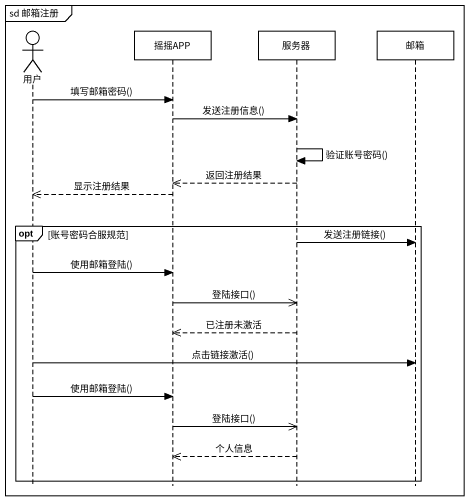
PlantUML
@startuml
mainframe sd 邮箱注册
hide footbox
actor 用户
participant 摇摇APP
participant 服务器
participant 邮箱

用户 -> 摇摇APP : 填写邮箱密码()
摇摇APP -> 服务器 : 发送注册信息()
服务器 -> 服务器 : 验证账号密码()
服务器 -->> 摇摇APP : 返回注册结果
摇摇APP -->> 用户 : 显示注册结果
opt 账号密码合服规范
  服务器 -> 邮箱 : 发送注册链接()
  用户 -> 摇摇APP : 使用邮箱登陆()
  摇摇APP ->> 服务器 : 登陆接口()
  服务器 -->> 摇摇APP : 已注册未激活
  用户 -> 邮箱 : 点击链接激活()
  用户 -> 摇摇APP : 使用邮箱登陆()
  摇摇APP ->> 服务器 : 登陆接口()
  服务器 -->> 摇摇APP : 个人信息
end
@enduml
